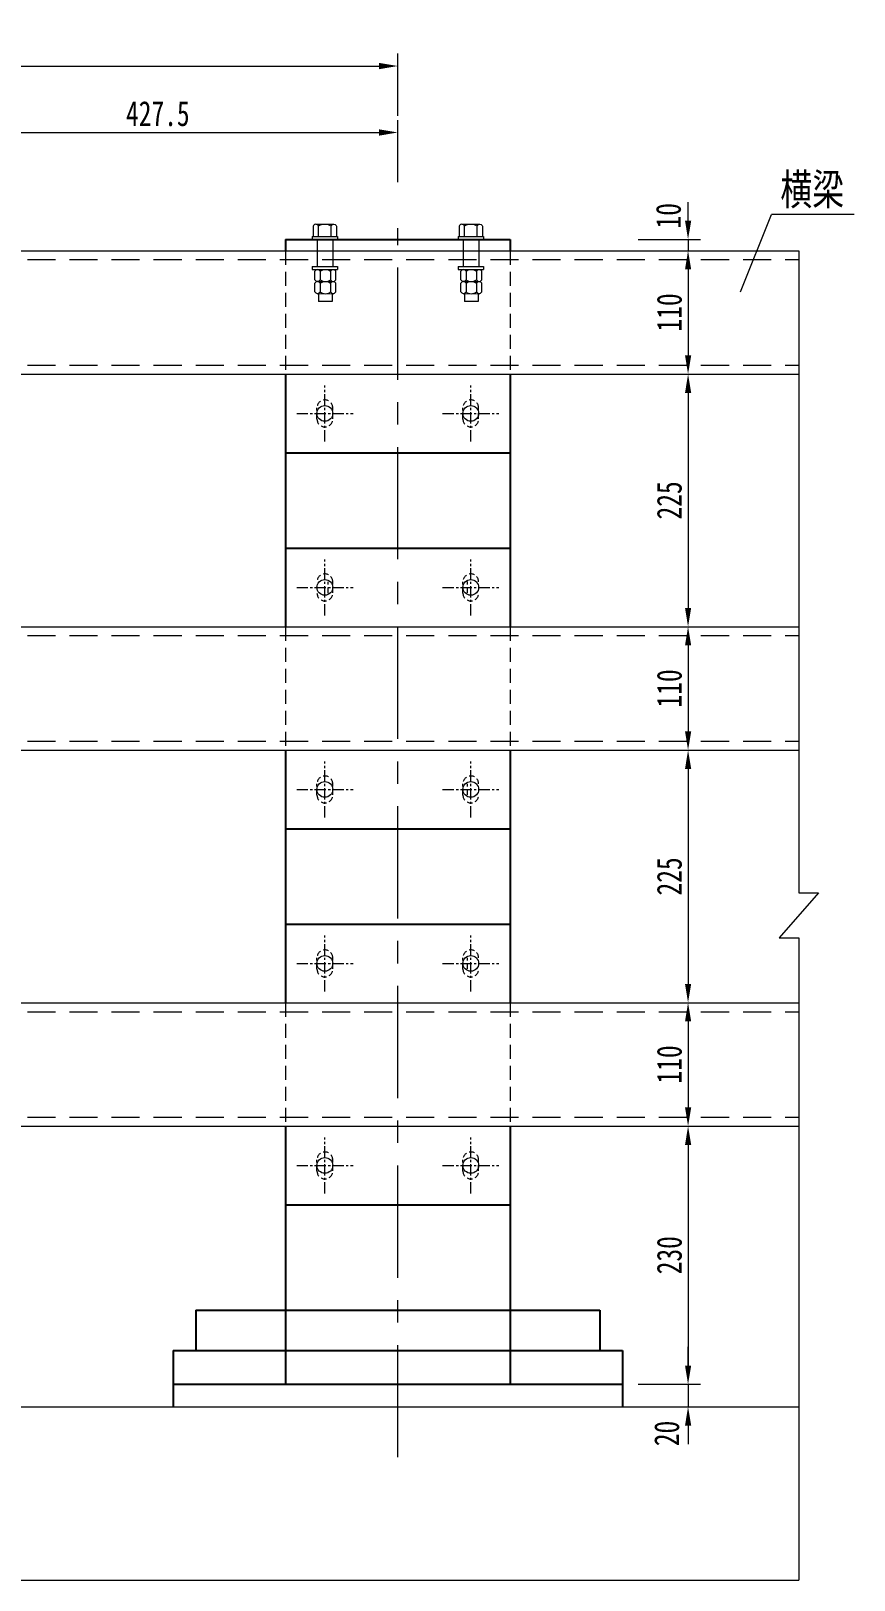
# Model space of a CAD drawing. Extents: x 110401 to 243087, y 22759 to 47640.
# Drawn here: x 111811 to 112544, y 23598 to 24978 of the extents above; entities that cross this region are included whole.
import ezdxf

# ---------------------------------------------------------------- set-up
doc = ezdxf.new("R2010")
doc.units = 0
doc.header["$MEASUREMENT"] = 0
for name, pattern in [('CENTERX2', [4, 2.5, -0.5, 0.5, -0.5]), ('DASHED', [0.75, 0.5, -0.25]), ('DASHED2', [0.375, 0.25, -0.125])]:
    doc.linetypes.add(name, pattern=pattern)
doc.layers.get('0').update_dxf_attribs({"lineweight": 15})
doc.layers.get('Defpoints').update_dxf_attribs({"color": 9, "lineweight": 5})
for name, color, linetype, lineweight in [('dashed', 4, 'DASHED2', 13), ('中心线', 2, 'CENTERX2', 15), ('标注', 4, 'Continuous', 13), ('钢板单线', 1, 'Continuous', 25), ('钢板双线', 2, 'Continuous', 15)]:
    doc.layers.add(name, color=color, linetype=linetype, lineweight=lineweight)
doc.styles.get("Standard").update_dxf_attribs({"font": '仿宋_GB2312.ttf', "width": 0.75})
doc.dimstyles.new('0.1', dxfattribs={"dimscale": 0, "dimtxt": 2, "dimasz": 1.5, "dimexe": 1, "dimexo": 1, "dimgap": 0.5, "dimtad": 1, "dimdec": 1, "dimdsep": 46, "dimtxsty": 'Standard', "dimcen": 0.2, "dimclrd": 256, "dimclre": 256, "dimclrt": 7, "dimadec": 3, "dimazin": 2, "dimtfac": 1, "dimtdec": 1, "dimtmove": 2, "dimatfit": 3, "dimfxl": 5, "dimfxlon": 1, "dimtolj": 1, "dimtzin": 0, "dimlwd": -1, "dimlwe": -1, "dimarcsym": 0})

# ---------------------------------------------------------------- blocks, each defined once
blk = doc.blocks.new('m2')
at = {"layer": '钢板双线'}
for p, q in [((81076.1, 24800.3), (81083.7, 24800.3)), ((81086.9, 24800.3), (81094.4, 24800.3)), ((81096, 24802.8), (81096, 24780.1)), ((81122.7, 24802.8), (81122.7, 24780.1)), ((81125.5, 24802.8), (81122.7, 24802.8)), ((81125.5, 24802.8), (81125.5, 24780.1)), ((81134.7, 24801.8), (81125.5, 24801.8)), ((81067.5, 24785), (81067.4, 24797)), ((81074.4, 24798), (81074.5, 24784)), ((81083.7, 24795.6), (81076.1, 24795.6)), ((81085.3, 24798), (81085.3, 24784)), ((81085.3, 24798), (81085.3, 24784)), ((81094.4, 24795.6), (81086.9, 24795.6)), ((81096, 24798), (81096.1, 24784)), ((81125.5, 24797.1), (81134.7, 24797.1)), ((81136.3, 24799.5), (81136.3, 24783.5)), ((81083.7, 24786.3), (81076.1, 24786.3)), ((81076.1, 24781.6), (81083.7, 24781.6)), ((81094.4, 24786.3), (81086.9, 24786.3)), ((81086.9, 24781.6), (81094.5, 24781.6)), ((81125.5, 24780.1), (81122.7, 24780.1)), ((81125.5, 24785.8), (81134.7, 24785.8)), ((81134.7, 24781.1), (81125.5, 24781.1))]:
    blk.add_line(p, q, dxfattribs=at)
at = {"layer": '钢板双线', "ltscale": 0.2}
for p, q in [((81098.7, 24802.8), (81096, 24802.8)), ((81098.7, 24802.8), (81098.7, 24780.1)), ((81074.4, 24797), (81067.4, 24797)), ((81122.7, 24798.2), (81098.7, 24798.2)), ((81074.5, 24785), (81067.5, 24785)), ((81098.7, 24780.1), (81096, 24780.1)), ((81122.7, 24784.2), (81098.7, 24784.2))]:
    blk.add_line(p, q, dxfattribs=at)
at = {"layer": '钢板双线', "extrusion": (0, 0, -1)}
for centre, major_axis, ratio, start_param, end_param in [((81089.8, 24798), (-15.4, 0), 0.341432, -0.460921, 0.460921), ((81100.6, 24798), (-15.4, 0), 0.341432, -0.460921, 0.460921), ((81069.9, 24791), (-15.4, 0), 0.682865, 2.680671, 3.602514), ((81080.7, 24791), (-15.4, 0), 0.682865, 2.680671, 3.602514), ((81121, 24791.5), (15.4, 0), 0.829193, -0.460921, 0.460921), ((81069.9, 24784), (-15.4, 0), 0.341432, 2.680671, 3.602514), ((81080.7, 24784), (-15.4, 0), 0.341432, 2.680671, 3.602514), ((81121, 24783.5), (15.4, 0), 0.341432, -0.460921, 0.460921)]:
    blk.add_ellipse(centre, major_axis=major_axis, ratio=ratio, start_param=start_param, end_param=end_param, dxfattribs=at)
at = {"layer": '钢板双线'}
for centre, major_axis, ratio, start_param, end_param in [((81069.9, 24798), (15.4, 0), 0.341432, -0.460921, 0.460921), ((81080.7, 24798), (15.4, 0), 0.341432, -0.460921, 0.460921), ((81121, 24799.5), (-15.4, 0), 0.341432, 2.680671, 3.602514), ((81089.8, 24791), (15.4, 0), 0.682865, 2.680671, 3.602514), ((81100.6, 24791), (15.4, 0), 0.682865, 2.680671, 3.602514), ((81089.8, 24784), (15.4, 0), 0.341432, 2.680671, 3.602514), ((81100.6, 24784), (15.4, 0), 0.341432, 2.680671, 3.602514)]:
    blk.add_ellipse(centre, major_axis=major_axis, ratio=ratio, start_param=start_param, end_param=end_param, dxfattribs=at)
blk = doc.blocks.new('*D403')
at = {"layer": 'Defpoints', "color": 0, "transparency": 16777216}
for p in [(112137.6, 24946.4), (110637.6, 24750.5), (112137.6, 24724.9)]:
    blk.add_point(p, dxfattribs=at)
at = {"layer": '标注', "transparency": 16777216}
for p, q in [((110637.6, 24901.9), (110637.6, 24957.5)), ((112137.6, 24901.9), (112137.6, 24957.5))]:
    blk.add_line(p, q, dxfattribs=at)
at = {"layer": '标注', "color": 4, "transparency": 16777216}
blk.add_line((110654.2, 24946.4), (112120.9, 24946.4), dxfattribs=at)
for points in [[(110654.2, 24949.2), (110654.2, 24943.6), (110637.6, 24946.4)], [(112120.9, 24949.2), (112120.9, 24943.6), (112137.6, 24946.4)]]:
    blk.add_solid(points, dxfattribs=at)
at = {"layer": '标注', "color": 7, "transparency": 16777216, "insert": (111387.6, 24963.1), "char_height": 22.22, "attachment_point": 5}
blk.add_mtext('\\A1;1500', dxfattribs=at)
blk = doc.blocks.new('*D417')
at = {"layer": 'Defpoints', "color": 0, "transparency": 16777216}
for p in [(112137.6, 24887.2), (111710.1, 24726.9), (112137.6, 24726.9)]:
    blk.add_point(p, dxfattribs=at)
at = {"layer": '标注', "transparency": 16777216}
for p, q in [((111710.1, 24842.8), (111710.1, 24898.3)), ((112137.6, 24842.8), (112137.6, 24898.3))]:
    blk.add_line(p, q, dxfattribs=at)
at = {"layer": '标注', "color": 4, "transparency": 16777216}
blk.add_line((111726.7, 24887.2), (112120.9, 24887.2), dxfattribs=at)
for points in [[(111726.7, 24890), (111726.7, 24884.4), (111710.1, 24887.2)], [(112120.9, 24890), (112120.9, 24884.4), (112137.6, 24887.2)]]:
    blk.add_solid(points, dxfattribs=at)
at = {"layer": '标注', "color": 7, "transparency": 16777216, "insert": (111923.8, 24903.9), "char_height": 22.22, "attachment_point": 5}
blk.add_mtext('\\A1;427.5', dxfattribs=at)
blk = doc.blocks.new('*D418')
at = {"layer": 'Defpoints', "color": 0, "transparency": 16777216}
for p in [(112258.8, 24791.9), (112258.8, 24781.9), (112396.1, 24781.9)]:
    blk.add_point(p, dxfattribs=at)
at = {"layer": '标注', "color": 4, "transparency": 16777216}
for p, q in [((112396.1, 24808.6), (112396.1, 24825.2)), ((112396.1, 24791.9), (112396.1, 24781.9)), ((112396.1, 24765.2), (112396.1, 24748.6))]:
    blk.add_line(p, q, dxfattribs=at)
at = {"layer": '标注', "transparency": 16777216}
for p, q in [((112351.7, 24791.9), (112407.2, 24791.9)), ((112351.7, 24781.9), (112407.2, 24781.9))]:
    blk.add_line(p, q, dxfattribs=at)
at = {"layer": '标注', "color": 4, "transparency": 16777216}
for points in [[(112393.4, 24808.6), (112398.9, 24808.6), (112396.1, 24791.9)], [(112393.4, 24765.2), (112398.9, 24765.2), (112396.1, 24781.9)]]:
    blk.add_solid(points, dxfattribs=at)
at = {"layer": '标注', "color": 7, "transparency": 16777216, "insert": (112378.7, 24813), "char_height": 22.22, "attachment_point": 5, "rotation": 90}
blk.add_mtext('\\A1;10', dxfattribs=at)
blk = doc.blocks.new('*D419')
at = {"layer": 'Defpoints', "color": 0, "transparency": 16777216}
for p in [(112258.8, 24781.9), (112258.8, 24671.9), (112396.1, 24671.9)]:
    blk.add_point(p, dxfattribs=at)
at = {"layer": '标注', "transparency": 16777216}
for p, q in [((112351.7, 24781.9), (112407.2, 24781.9)), ((112351.7, 24671.9), (112407.2, 24671.9))]:
    blk.add_line(p, q, dxfattribs=at)
at = {"layer": '标注', "color": 4, "transparency": 16777216}
blk.add_line((112396.1, 24765.2), (112396.1, 24688.6), dxfattribs=at)
for points in [[(112393.4, 24765.2), (112398.9, 24765.2), (112396.1, 24781.9)], [(112393.4, 24688.6), (112398.9, 24688.6), (112396.1, 24671.9)]]:
    blk.add_solid(points, dxfattribs=at)
at = {"layer": '标注', "color": 7, "transparency": 16777216, "insert": (112379.5, 24726.9), "char_height": 22.22, "attachment_point": 5, "rotation": 90}
blk.add_mtext('\\A1;110', dxfattribs=at)
blk = doc.blocks.new('*D420')
at = {"layer": 'Defpoints', "color": 0, "transparency": 16777216}
for p in [(112258.8, 24671.9), (112258.8, 24446.9), (112396.1, 24446.9)]:
    blk.add_point(p, dxfattribs=at)
at = {"layer": '标注', "transparency": 16777216}
for p, q in [((112351.7, 24671.9), (112407.2, 24671.9)), ((112351.7, 24446.9), (112407.2, 24446.9))]:
    blk.add_line(p, q, dxfattribs=at)
at = {"layer": '标注', "color": 4, "transparency": 16777216}
blk.add_line((112396.1, 24655.2), (112396.1, 24463.6), dxfattribs=at)
for points in [[(112393.4, 24655.2), (112398.9, 24655.2), (112396.1, 24671.9)], [(112393.4, 24463.6), (112398.9, 24463.6), (112396.1, 24446.9)]]:
    blk.add_solid(points, dxfattribs=at)
at = {"layer": '标注', "color": 7, "transparency": 16777216, "insert": (112379.5, 24559.4), "char_height": 22.22, "attachment_point": 5, "rotation": 90}
blk.add_mtext('\\A1;225', dxfattribs=at)
blk = doc.blocks.new('*D421')
at = {"layer": 'Defpoints', "color": 0, "transparency": 16777216}
for p in [(112305.8, 24446.9), (112305.8, 24336.9), (112396.1, 24336.9)]:
    blk.add_point(p, dxfattribs=at)
at = {"layer": '标注', "transparency": 16777216}
for p, q in [((112351.7, 24446.9), (112407.2, 24446.9)), ((112351.7, 24336.9), (112407.2, 24336.9))]:
    blk.add_line(p, q, dxfattribs=at)
at = {"layer": '标注', "color": 4, "transparency": 16777216}
blk.add_line((112396.1, 24430.2), (112396.1, 24353.6), dxfattribs=at)
for points in [[(112393.4, 24430.2), (112398.9, 24430.2), (112396.1, 24446.9)], [(112393.4, 24353.6), (112398.9, 24353.6), (112396.1, 24336.9)]]:
    blk.add_solid(points, dxfattribs=at)
at = {"layer": '标注', "color": 7, "transparency": 16777216, "insert": (112379.5, 24391.9), "char_height": 22.22, "attachment_point": 5, "rotation": 90}
blk.add_mtext('\\A1;110', dxfattribs=at)
blk = doc.blocks.new('*D422')
at = {"layer": 'Defpoints', "color": 0, "transparency": 16777216}
for p in [(112305.8, 24336.9), (112284.5, 24111.9), (112396.1, 24111.9)]:
    blk.add_point(p, dxfattribs=at)
at = {"layer": '标注', "transparency": 16777216}
for p, q in [((112351.7, 24336.9), (112407.2, 24336.9)), ((112351.7, 24111.9), (112407.2, 24111.9))]:
    blk.add_line(p, q, dxfattribs=at)
at = {"layer": '标注', "color": 4, "transparency": 16777216}
blk.add_line((112396.1, 24320.2), (112396.1, 24128.6), dxfattribs=at)
for points in [[(112393.4, 24320.2), (112398.9, 24320.2), (112396.1, 24336.9)], [(112393.4, 24128.6), (112398.9, 24128.6), (112396.1, 24111.9)]]:
    blk.add_solid(points, dxfattribs=at)
at = {"layer": '标注', "color": 7, "transparency": 16777216, "insert": (112379.5, 24224.4), "char_height": 22.22, "attachment_point": 5, "rotation": 90}
blk.add_mtext('\\A1;225', dxfattribs=at)
blk = doc.blocks.new('*D423')
at = {"layer": 'Defpoints', "color": 0, "transparency": 16777216}
for p in [(112258.8, 24111.9), (112258.8, 24001.9), (112396.1, 24001.9)]:
    blk.add_point(p, dxfattribs=at)
at = {"layer": '标注', "transparency": 16777216}
for p, q in [((112351.7, 24111.9), (112407.2, 24111.9)), ((112351.7, 24001.9), (112407.2, 24001.9))]:
    blk.add_line(p, q, dxfattribs=at)
at = {"layer": '标注', "color": 4, "transparency": 16777216}
blk.add_line((112396.1, 24095.2), (112396.1, 24018.6), dxfattribs=at)
for points in [[(112393.4, 24095.2), (112398.9, 24095.2), (112396.1, 24111.9)], [(112393.4, 24018.6), (112398.9, 24018.6), (112396.1, 24001.9)]]:
    blk.add_solid(points, dxfattribs=at)
at = {"layer": '标注', "color": 7, "transparency": 16777216, "insert": (112379.5, 24056.9), "char_height": 22.22, "attachment_point": 5, "rotation": 90}
blk.add_mtext('\\A1;110', dxfattribs=at)
blk = doc.blocks.new('*D424')
at = {"layer": 'Defpoints', "color": 0, "transparency": 16777216}
for p in [(112258.8, 24001.9), (112258.8, 23771.9), (112396.1, 23771.9)]:
    blk.add_point(p, dxfattribs=at)
at = {"layer": '标注', "transparency": 16777216}
for p, q in [((112351.7, 24001.9), (112407.2, 24001.9)), ((112351.7, 23771.9), (112407.2, 23771.9))]:
    blk.add_line(p, q, dxfattribs=at)
at = {"layer": '标注', "color": 4, "transparency": 16777216}
blk.add_line((112396.1, 23985.2), (112396.1, 23788.6), dxfattribs=at)
for points in [[(112393.4, 23985.2), (112398.9, 23985.2), (112396.1, 24001.9)], [(112393.4, 23788.6), (112398.9, 23788.6), (112396.1, 23771.9)]]:
    blk.add_solid(points, dxfattribs=at)
at = {"layer": '标注', "color": 7, "transparency": 16777216, "insert": (112379.5, 23886.9), "char_height": 22.22, "attachment_point": 5, "rotation": 90}
blk.add_mtext('\\A1;230', dxfattribs=at)
blk = doc.blocks.new('*D425')
at = {"layer": 'Defpoints', "color": 0, "transparency": 16777216}
for p in [(112318.9, 23771.9), (112318.9, 23751.9), (112396.1, 23751.9)]:
    blk.add_point(p, dxfattribs=at)
at = {"layer": '标注', "color": 4, "transparency": 16777216}
for p, q in [((112396.1, 23788.6), (112396.1, 23805.2)), ((112396.1, 23771.9), (112396.1, 23751.9)), ((112396.1, 23735.2), (112396.1, 23718.6))]:
    blk.add_line(p, q, dxfattribs=at)
at = {"layer": '标注', "transparency": 16777216}
for p, q in [((112351.7, 23771.9), (112407.2, 23771.9)), ((112351.7, 23751.9), (112407.2, 23751.9))]:
    blk.add_line(p, q, dxfattribs=at)
at = {"layer": '标注', "color": 4, "transparency": 16777216}
for points in [[(112393.4, 23788.6), (112398.9, 23788.6), (112396.1, 23771.9)], [(112393.4, 23735.2), (112398.9, 23735.2), (112396.1, 23751.9)]]:
    blk.add_solid(points, dxfattribs=at)
at = {"layer": '标注', "color": 7, "transparency": 16777216, "insert": (112377.2, 23728.1), "char_height": 22.22, "attachment_point": 5, "rotation": 90}
blk.add_mtext('\\A1;20', dxfattribs=at)

msp = doc.modelspace()

# ---------------------------------------------------------------- linework, layer by layer
at = {"ltscale": 100}
for p in [(112442.69, 24745.32), (112543.92, 24814.17)]:
    msp.add_line(p, (112470.36, 24814.17), dxfattribs=at)
at = {"color": 1}
for p, q in [((110418.17, 23751.9), (112494.75, 23751.9)), ((110418.17, 23597.54), (112494.75, 23597.54))]:
    msp.add_line(p, q, dxfattribs=at)
for centre in [(112072.58, 24636.9), (112202.58, 24636.9), (112072.58, 24481.9), (112202.58, 24481.9), (112072.58, 24301.9), (112202.58, 24301.9), (112072.58, 24146.9), (112202.58, 24146.9), (112072.58, 23966.9), (112202.58, 23966.9)]:
    msp.add_circle(centre, 7)
at = {"layer": 'dashed', "ltscale": 100}
for p, q in [((111395.08, 24773.9), (112494.75, 24773.9)), ((111395.08, 24679.9), (112494.75, 24679.9)), ((111395.08, 24438.9), (112494.75, 24438.9)), ((111395.08, 24344.9), (112494.75, 24344.9)), ((111395.08, 24103.9), (112494.75, 24103.9)), ((111395.08, 24009.9), (112494.75, 24009.9))]:
    msp.add_line(p, q, dxfattribs=at)
at = {"layer": 'dashed', "ltscale": 50}
for p, q in [((112037.58, 24781.9), (112037.58, 24671.9)), ((112237.58, 24781.9), (112237.58, 24671.9)), ((112037.58, 24446.9), (112037.58, 24336.9)), ((112237.58, 24446.9), (112237.58, 24336.9)), ((112037.58, 24111.9), (112037.58, 24001.9)), ((112237.58, 24111.9), (112237.58, 24001.9))]:
    msp.add_line(p, q, dxfattribs=at)
at = {"layer": 'dashed', "ltscale": 20}
for p, q in [((112065.58, 24631.9), (112065.58, 24641.9)), ((112079.58, 24632.01), (112079.58, 24642.01)), ((112195.58, 24631.9), (112195.58, 24641.9)), ((112209.58, 24632.01), (112209.58, 24642.01)), ((112075.58, 24476.9), (112075.58, 24486.9)), ((112079.58, 24477.01), (112079.58, 24487.01)), ((112195.58, 24476.9), (112195.58, 24486.9)), ((112199.58, 24477.01), (112199.58, 24487.01)), ((112065.58, 24296.9), (112065.58, 24306.9)), ((112079.58, 24297.01), (112079.58, 24307.01)), ((112195.58, 24296.9), (112195.58, 24306.9)), ((112199.58, 24297.01), (112199.58, 24307.01)), ((112065.58, 24141.9), (112065.58, 24151.9)), ((112079.58, 24142.01), (112079.58, 24152.01)), ((112195.58, 24141.9), (112195.58, 24151.9)), ((112199.58, 24142.01), (112199.58, 24152.01)), ((112065.58, 23961.9), (112065.58, 23971.9)), ((112079.58, 23962.01), (112079.58, 23972.01)), ((112195.58, 23961.9), (112195.58, 23971.9)), ((112209.58, 23962.01), (112209.58, 23972.01))]:
    msp.add_line(p, q, dxfattribs=at)
for centre, start, end in [((112072.58, 24641.9), 0, 180), ((112202.58, 24641.9), 0, 180), ((112072.58, 24631.9), 180, 0), ((112202.58, 24631.9), 180, 0), ((112072.58, 24486.9), 0, 180), ((112202.58, 24486.9), 0, 180), ((112072.58, 24476.9), 180, 0), ((112202.58, 24476.9), 180, 0), ((112072.58, 24306.9), 0, 180), ((112202.58, 24306.9), 0, 180), ((112072.58, 24296.9), 180, 0), ((112202.58, 24296.9), 180, 0), ((112072.58, 24151.9), 0, 180), ((112202.58, 24151.9), 0, 180), ((112072.58, 24141.9), 180, 0), ((112202.58, 24141.9), 180, 0), ((112072.58, 23971.9), 0, 180), ((112202.58, 23971.9), 0, 180), ((112072.58, 23961.9), 180, 0), ((112202.58, 23961.9), 180, 0)]:
    msp.add_arc(centre, 7, start, end, dxfattribs=at)
at = {"layer": '中心线', "ltscale": 40}
msp.add_line((112137.58, 23706.91), (112137.58, 24801.9), dxfattribs=at)
at = {"layer": '中心线', "ltscale": 4}
for p, q in [((112072.58, 24611.95), (112072.58, 24661.85)), ((112202.58, 24611.95), (112202.58, 24661.85)), ((112047.48, 24636.9), (112097.69, 24636.9)), ((112177.48, 24636.9), (112227.69, 24636.9)), ((112072.58, 24456.95), (112072.58, 24506.85)), ((112202.58, 24456.95), (112202.58, 24506.85)), ((112047.48, 24481.9), (112097.69, 24481.9)), ((112177.48, 24481.9), (112227.69, 24481.9)), ((112072.58, 24276.95), (112072.58, 24326.85)), ((112202.58, 24276.95), (112202.58, 24326.85)), ((112047.48, 24301.9), (112097.69, 24301.9)), ((112177.48, 24301.9), (112227.69, 24301.9)), ((112072.58, 24121.95), (112072.58, 24171.85)), ((112202.58, 24121.95), (112202.58, 24171.85)), ((112047.48, 24146.9), (112097.69, 24146.9)), ((112177.48, 24146.9), (112227.69, 24146.9)), ((112072.58, 23941.95), (112072.58, 23991.85)), ((112202.58, 23941.95), (112202.58, 23991.85)), ((112047.48, 23966.9), (112097.69, 23966.9)), ((112177.48, 23966.9), (112227.69, 23966.9))]:
    msp.add_line(p, q, dxfattribs=at)
at = {"layer": '标注'}
msp.add_lwpolyline([(112494.75, 24781.9), (112494.75, 24209.72), (112512.25, 24209.72), (112477.25, 24169.72), (112494.75, 24169.72), (112494.75, 23597.54)], dxfattribs=at)
at = {"layer": '钢板单线', "color": 1}
for p, q in [((112037.58, 24791.9), (112237.58, 24791.9)), ((112037.58, 24791.9), (112037.58, 24781.9)), ((112237.58, 24791.9), (112237.58, 24781.9)), ((112037.58, 24671.9), (112037.58, 24446.9)), ((112237.58, 24671.9), (112237.58, 24446.9)), ((112037.58, 24601.9), (112237.58, 24601.9)), ((112037.58, 24516.9), (112237.58, 24516.9)), ((112037.58, 24336.9), (112037.58, 24111.9)), ((112237.58, 24336.9), (112237.58, 24111.9)), ((112037.58, 24266.9), (112237.58, 24266.9)), ((112037.58, 24181.9), (112237.58, 24181.9)), ((112037.58, 24001.9), (112037.58, 23771.9)), ((112237.58, 24001.9), (112237.58, 23771.9)), ((112037.58, 23931.9), (112237.58, 23931.9)), ((111957.58, 23837.9), (112317.58, 23837.9)), ((111957.58, 23837.9), (111957.58, 23801.9)), ((112317.58, 23837.9), (112317.58, 23801.9)), ((111937.58, 23801.9), (112337.58, 23801.9)), ((111937.58, 23801.9), (111937.58, 23751.9)), ((112337.58, 23801.9), (112337.58, 23751.9)), ((111937.58, 23771.9), (112337.58, 23771.9)), ((111937.58, 23771.9), (111937.58, 23751.9)), ((112337.58, 23771.9), (112337.58, 23751.9))]:
    msp.add_line(p, q, dxfattribs=at)
at = {"layer": '钢板双线'}
for p, q in [((111395.08, 24781.9), (112494.75, 24781.9)), ((111395.08, 24671.9), (112494.75, 24671.9)), ((111395.08, 24446.9), (112494.75, 24446.9)), ((111395.08, 24336.9), (112494.75, 24336.9)), ((111395.08, 24111.9), (112494.75, 24111.9)), ((111395.08, 24001.9), (112494.75, 24001.9))]:
    msp.add_line(p, q, dxfattribs=at)

# ---------------------------------------------------------------- block references
at = {"layer": '标注', "linetype": 'DASHED', "rotation": 90}
for p in [(136864.04, -56330.85), (136994.04, -56330.85)]:
    msp.add_blockref('m2', p, dxfattribs=at)

# ---------------------------------------------------------------- texts
at = {"width": 0.75}
msp.add_text('横梁', height=27.778, dxfattribs=at).set_placement((112478.32, 24822.62))

# ---------------------------------------------------------------- dimensions: what is measured, and where the dimension line sits
at = {"layer": '标注'}
for base, p1, p2, picture, middle in [((112137.58, 24946.39), (110637.58, 24750.49), (112137.58, 24724.86), '*D403', (111387.58, 24963.05)), ((112137.58, 24887.2), (111710.08, 24726.9), (112137.58, 24726.9), '*D417', (111923.83, 24903.87))]:
    dim = msp.add_linear_dim(base=base, p1=p1, p2=p2, dimstyle='0.1', override={"dimscale": 11.111111, "dimclrd": 4, "dimfxl": 4}, dxfattribs=at)
    dim.commit()
    dim.dimension.update_dxf_attribs({"geometry": picture, "text_midpoint": middle})
for base, p1, p2, picture, middle in [((112396.13, 24781.9), (112258.75, 24791.9), (112258.75, 24781.9), '*D418', (112378.72, 24812.98)), ((112396.13, 23751.9), (112318.91, 23771.9), (112318.91, 23751.9), '*D425', (112377.2, 23728.13))]:
    dim = msp.add_linear_dim(base=base, p1=p1, p2=p2, angle=90, dimstyle='0.1', override={"dimscale": 11.111111, "dimclrd": 4, "dimfxl": 4}, dxfattribs=at)
    dim.commit()
    dim.dimension.update_dxf_attribs({"geometry": picture, "text_midpoint": middle, "dimtype": 160})
for base, p1, p2, picture, middle in [((112396.13, 24671.9), (112258.75, 24781.9), (112258.75, 24671.9), '*D419', (112379.46, 24726.9)), ((112396.13, 24446.9), (112258.75, 24671.9), (112258.75, 24446.9), '*D420', (112379.46, 24559.4)), ((112396.13, 24336.9), (112305.82, 24446.9), (112305.82, 24336.9), '*D421', (112379.46, 24391.9)), ((112396.13, 24111.9), (112305.82, 24336.9), (112284.46, 24111.9), '*D422', (112379.46, 24224.4)), ((112396.13, 24001.9), (112258.75, 24111.9), (112258.75, 24001.9), '*D423', (112379.46, 24056.9)), ((112396.13, 23771.9), (112258.75, 24001.9), (112258.75, 23771.9), '*D424', (112379.46, 23886.9))]:
    dim = msp.add_linear_dim(base=base, p1=p1, p2=p2, angle=90, dimstyle='0.1', override={"dimscale": 11.111111, "dimclrd": 4, "dimfxl": 4}, dxfattribs=at)
    dim.commit()
    dim.dimension.update_dxf_attribs({"geometry": picture, "text_midpoint": middle})

doc.saveas('drawing.dxf')
